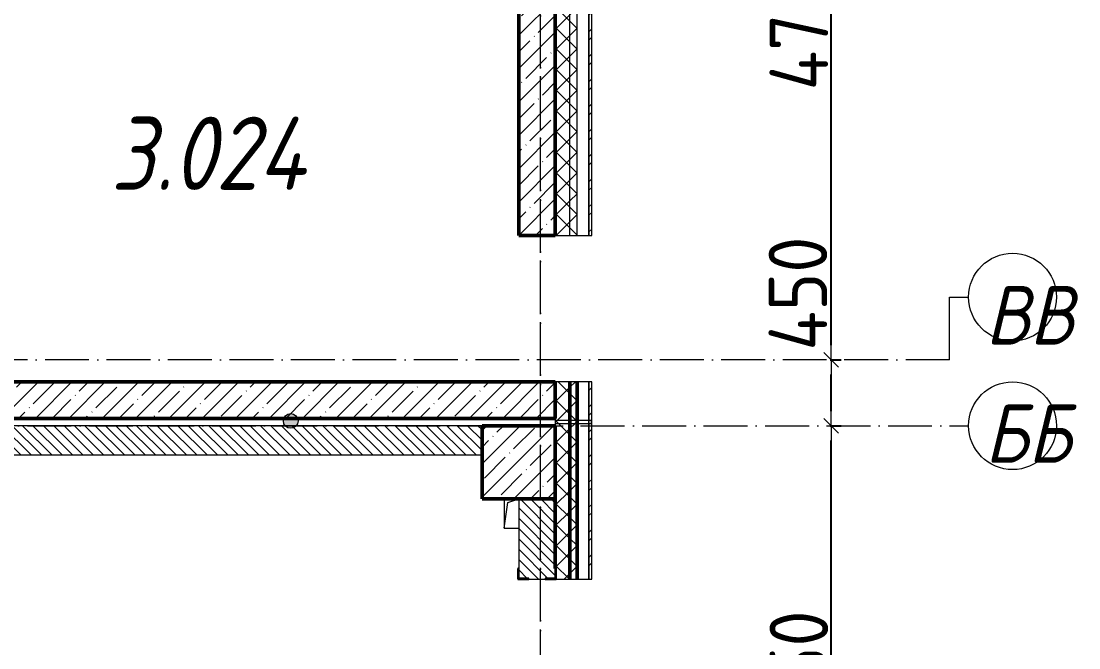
# Model space of a CAD drawing. Header units: millimetres. Extents: x -135211 to 49383, y -8033 to 228499.
# Drawn here: x -32342 to -25115, y 173195 to 177478 of the extents above; entities that cross this region are included whole.
import ezdxf

# ---------------------------------------------------------------- set-up
doc = ezdxf.new("R2010")
doc.units = ezdxf.units.MM
doc.linetypes.add('50_200_ШТРИХ_1Т_ш5_п1_п1_', pattern=[700, 500, -100, 0, -100])
for name, color, linetype, lineweight in [('A-____-____-DIMS', 7, 'Continuous', 9), ('A-GENM-____-MCUT', 7, 'Continuous', 25), ('A-GENM-____-OTLN', 7, 'Continuous', 9), ('A-GENM-____-OTLN-1', 7, 'Continuous', 25), ('A-WALL-____-MCUT', 7, 'Continuous', 13), ('A-WALL-____-MCUT-1', 7, 'Continuous', 9), ('A-WALL-____-MCUT-2', 7, 'Continuous', 50), ('A-WALL-____-MCUT-3', 7, 'Continuous', 9), ('A-WALL-____-OTLN', 7, 'Continuous', 9), ('A-WALL-____-PATT-1', 7, 'Continuous', 9), ('A-WALL-FNSH-MCUT-1', 7, 'Continuous', 9), ('G-____-____-TEXT', 7, 'Continuous', 9), ('S-COLS-____-MCUT', 7, 'Continuous', 50), ('S-COLS-____-OTLN', 7, 'Continuous', 9), ('S-GRID-____-IDEN', 7, 'Continuous', 9), ('S-GRID-____-OTLN', 7, 'Continuous', 9), ('S-GRID-____-OTLN-1', 7, '50_200_ШТРИХ_1Т_ш5_п1_п1_', 9), ('Марки помещений', 7, 'Continuous', 9)]:
    doc.layers.add(name, color=color, linetype=linetype, lineweight=lineweight)
doc.styles.add('ISOCPEUR_I', font='isocpeui.ttf', dxfattribs={"width": 0.9, "height": 2.5})
doc.styles.add('ISOCPEUR_I_2', font='isocpeui.ttf', dxfattribs={"width": 0.85, "height": 2.3})
doc.styles.add('ISOCPEUR_I_9', font='isocpeui.ttf', dxfattribs={"width": 0.9, "height": 250})
doc.styles.add('СПДС', font='isocpeur.ttf', dxfattribs={"width": 0.9})
doc.dimstyles.new('Размера А3', dxfattribs={"dimtxt": 200, "dimasz": 100, "dimexe": 70, "dimexo": 100, "dimgap": 20, "dimtad": 1, "dimdec": 0, "dimrnd": 10, "dimzin": 0, "dimdsep": 46, "dimtxsty": 'СПДС', "dimblk": 'ARROWHEAD_6', "dimcen": 1, "dimclrd": 256, "dimclre": 256, "dimclrt": 256, "dimazin": 0, "dimtfac": 1, "dimtdec": 0, "dimtmove": 2, "dimatfit": 3, "dimfxl": 1, "dimtolj": 1, "dimtzin": 0, "dimarcsym": 0})
pattern_1 = [(45, (-129942.25, 127932.03), (-70.71068, 70.71068), []), (135, (-129942.25, 127932.03), (-70.71068, -70.71068), [])]
pattern_2 = [(45, (-101000, -46531.04), (-114.04925, 114.04925), []), (45, (-100885.95, -46531.04), (-114.04925, 114.04925), [201.613, -40.323, 3.353, -36.97])]
pattern_3 = [(135, (-129942.255, 127932.027), (-35.35534, -35.35534), [])]
pattern_4 = [(45, (-129942.25, 127932.03), (-114.04925, 114.04925), []), (45, (-129828.2, 127932.03), (-114.04925, 114.04925), [201.612, -40.322, 3.353, -36.97])]
pattern_5 = [(45, (-129942.25, 127932.03), (-85.53659, 85.53659), []), (45, (-129885.23, 127932.03), (-85.53659, 85.53659), [])]

# ---------------------------------------------------------------- blocks, each defined once
blk = doc.blocks.new('BSC_Колонна _Прямоугольная - 500х500-V114-АР1_План отверстий 3 этажа в осях 1-64_Ю-ЯЯ')
at = {"layer": 'S-COLS-____-OTLN'}
h = blk.add_hatch(dxfattribs=at)
h.set_pattern_fill('FP_119', color=256, style=0, pattern_type=2)
h.set_pattern_definition(pattern_2)
h.paths.add_polyline_path([(-250, -250), (250, -250), (250, 250), (-250, 250), (-250, 198.3)], flags=0)
at = {"layer": 'S-COLS-____-MCUT'}
for p, q in [((250, 250), (-250, 250)), ((-250, 250), (-250, -250)), ((250, -250), (250, 250)), ((-250, -250), (250, -250))]:
    blk.add_line(p, q, dxfattribs=at)
blk = doc.blocks.new('Стены 13 - Стены 4-31812941-АР1_План отверстий 3 этажа в осях 1-64_Ю-ЯЯ')
at = {"layer": 'A-WALL-____-MCUT'}
for p, q in [((-1843.5, 41030.2), (-1843.5, 41010.2)), ((-1593.5, 41030.2), (-1843.5, 41030.2)), ((-1843.5, 41010.2), (-1593.5, 41010.2)), ((-1593.5, 41010.2), (-1593.5, 41030.2))]:
    blk.add_line(p, q, dxfattribs=at)
blk = doc.blocks.new('Ось сетки - Круг_Ø6_00__ISO-2_5_0_9K_-25732049-АР1_План отверстий 3 этажа в осях 1-64_Ю-ЯЯ')
at = {"layer": 'S-GRID-____-IDEN'}
blk.add_circle((0, 0), 3, dxfattribs=at)
blk = doc.blocks.new('BSC_Колонна _Прямоугольная - 500х500-V138-АР1_План отверстий 3 этажа в осях 1-64_А-ГГ')
at = {"layer": 'S-COLS-____-OTLN'}
h = blk.add_hatch(dxfattribs=at)
h.set_pattern_fill('FP_161', color=256, style=0, pattern_type=2)
h.set_pattern_definition(pattern_2)
h.paths.add_polyline_path([(-250, -250), (250, -250), (250, 250), (-250, 250), (-250, -215.4)], flags=0)
at = {"layer": 'S-COLS-____-MCUT'}
for p, q in [((250, 250), (-250, 250)), ((-250, 250), (-250, -250)), ((250, -250), (250, 250)), ((-250, -250), (250, -250))]:
    blk.add_line(p, q, dxfattribs=at)
blk = doc.blocks.new('Фахверк_СКБ_Уголок - 250_2700-27497298-АР1_План отверстий 3 этажа в осях 1-64_А-ГГ')
at = {"layer": 'A-GENM-____-MCUT'}
for p, q in [((200, 181), (125, 181)), ((125, 181), (125, 106)), ((131, 106), (131, 175)), ((131, 175), (200, 175)), ((200, 175), (200, 181)), ((125, 106), (131, 106)), ((131, -6), (125, -6)), ((125, -6), (125, -81)), ((131, -75), (131, -6)), ((125, -81), (200, -81)), ((200, -75), (131, -75)), ((200, -81), (200, -75))]:
    blk.add_line(p, q, dxfattribs=at)
blk = doc.blocks.new('AR_Отверстие прямоугольное _в плите_ - AR_Отверстие прямоугольное _в плите_-V178-АР1_План отверстий 3 этажа в осях 1-64_А-ГГ')
at = {"layer": 'A-GENM-____-OTLN'}
for p, q in [((-50, 100), (-50, -100)), ((-50, -100), (-25, 75)), ((-25, 75), (50, 100)), ((-50, -100), (50, -100))]:
    blk.add_line(p, q, dxfattribs=at)
blk = doc.blocks.new('Стены 13 - Стены 4-31812941-АР1_План отверстий 3 этажа в осях 1-64_А-ГГ')
at = {"layer": 'A-WALL-____-MCUT-3'}
for p, q in [((-1843.5, 41030.2), (-1843.5, 41010.2)), ((-1593.5, 41030.2), (-1843.5, 41030.2)), ((-1843.5, 41010.2), (-1593.5, 41010.2)), ((-1593.5, 41010.2), (-1593.5, 41030.2))]:
    blk.add_line(p, q, dxfattribs=at)
blk = doc.blocks.new('Ось сетки - Круг_Ø6_00__ISO-2_5_0_9K_-25732049-АР1_План отверстий 3 этажа в осях 1-64_А-ГГ')
at = {"layer": 'S-GRID-____-IDEN'}
blk.add_circle((0, 0), 3, dxfattribs=at)
blk = doc.blocks.new('ARROWHEAD_6')
at = {"color": 0, "linetype": 'Continuous'}
for p, q in [((0, 0), (-1, 0)), ((-0.5, -0.5), (0.5, 0.5))]:
    blk.add_line(p, q, dxfattribs=at)
blk = doc.blocks.new('*D926')
at = {"layer": 'A-____-____-DIMS', "lineweight": -2, "transparency": 16777216}
for p, q in [((-26814.1, 174713.1), (-26738, 174713.1)), ((-26808, 171263.1), (-26808, 174613.1)), ((-26814.1, 171163.1), (-26738, 171163.1))]:
    blk.add_line(p, q, dxfattribs=at)
at = {"layer": 'Defpoints', "color": 0, "transparency": 16777216}
for p in [(-26914.1, 174713.1), (-26808, 174713.1), (-26914.1, 171163.1)]:
    blk.add_point(p, dxfattribs=at)
at = {"layer": 'A-____-____-DIMS', "lineweight": -2, "transparency": 16777216, "xscale": 100, "yscale": 100, "zscale": 100}
for p, rotation in [((-26808, 174713.1), 90), ((-26808, 171163.1), 270)]:
    blk.add_blockref('ARROWHEAD_6', p, dxfattribs=dict(at, rotation=rotation))
at = {"layer": 'A-____-____-DIMS', "transparency": 16777216, "insert": (-27028, 172938.1), "char_height": 400, "attachment_point": 5, "rotation": 90, "style": 'СПДС'}
blk.add_mtext('\\A1;3550', dxfattribs=at)
blk = doc.blocks.new('*D927')
at = {"layer": 'A-____-____-DIMS', "lineweight": -2, "transparency": 16777216}
for p, q in [((-26814.1, 175163.1), (-26738, 175163.1)), ((-26808, 174813.1), (-26808, 175063.1)), ((-26814.1, 174713.1), (-26738, 174713.1))]:
    blk.add_line(p, q, dxfattribs=at)
at = {"layer": 'Defpoints', "color": 0, "transparency": 16777216}
for p in [(-26914.1, 175163.1), (-26808, 175163.1), (-26914.1, 174713.1)]:
    blk.add_point(p, dxfattribs=at)
at = {"layer": 'A-____-____-DIMS', "lineweight": -2, "transparency": 16777216, "xscale": 100, "yscale": 100, "zscale": 100}
for p, rotation in [((-26808, 175163.1), 90), ((-26808, 174713.1), 270)]:
    blk.add_blockref('ARROWHEAD_6', p, dxfattribs=dict(at, rotation=rotation))
at = {"layer": 'A-____-____-DIMS', "transparency": 16777216, "insert": (-27234.6, 175226.1), "char_height": 400, "attachment_point": 1, "rotation": 90, "line_spacing_factor": 1.149209, "style": 'СПДС'}
blk.add_mtext('\\A1;450', dxfattribs=at)
blk = doc.blocks.new('*D928')
at = {"layer": 'A-____-____-DIMS', "lineweight": -2, "transparency": 16777216}
for p, q in [((-26814.1, 179863.1), (-26738, 179863.1)), ((-26808, 175263.1), (-26808, 179763.1)), ((-26814.1, 175163.1), (-26738, 175163.1))]:
    blk.add_line(p, q, dxfattribs=at)
at = {"layer": 'Defpoints', "color": 0, "transparency": 16777216}
for p in [(-26914.1, 179863.1), (-26808, 179863.1), (-26914.1, 175163.1)]:
    blk.add_point(p, dxfattribs=at)
at = {"layer": 'A-____-____-DIMS', "lineweight": -2, "transparency": 16777216, "xscale": 100, "yscale": 100, "zscale": 100}
for p, rotation in [((-26808, 179863.1), 90), ((-26808, 175163.1), 270)]:
    blk.add_blockref('ARROWHEAD_6', p, dxfattribs=dict(at, rotation=rotation))
at = {"layer": 'A-____-____-DIMS', "transparency": 16777216, "insert": (-27028, 177513.1), "char_height": 400, "attachment_point": 5, "rotation": 90, "style": 'СПДС'}
blk.add_mtext('\\A1;4700', dxfattribs=at)
blk = doc.blocks.new('*D954')
at = {"layer": 'A-____-____-DIMS', "lineweight": -2, "transparency": 16777216}
for p, q in [((-26814.1, 174713.1), (-26738, 174713.1)), ((-26808, 171263.1), (-26808, 174613.1)), ((-26814.1, 171163.1), (-26738, 171163.1))]:
    blk.add_line(p, q, dxfattribs=at)
at = {"layer": 'Defpoints', "color": 0, "transparency": 16777216}
for p in [(-26914.1, 174713.1), (-26808, 174713.1), (-26914.1, 171163.1)]:
    blk.add_point(p, dxfattribs=at)
at = {"layer": 'A-____-____-DIMS', "lineweight": -2, "transparency": 16777216, "xscale": 100, "yscale": 100, "zscale": 100}
for p, rotation in [((-26808, 174713.1), 90), ((-26808, 171163.1), 270)]:
    blk.add_blockref('ARROWHEAD_6', p, dxfattribs=dict(at, rotation=rotation))
at = {"layer": 'A-____-____-DIMS', "transparency": 16777216, "insert": (-27028, 172938.1), "char_height": 400, "attachment_point": 5, "rotation": 90, "style": 'СПДС'}
blk.add_mtext('\\A1;3550', dxfattribs=at)
blk = doc.blocks.new('*D955')
at = {"layer": 'A-____-____-DIMS', "lineweight": -2, "transparency": 16777216}
for p, q in [((-26814.1, 175163.1), (-26738, 175163.1)), ((-26808, 174813.1), (-26808, 175063.1)), ((-26814.1, 174713.1), (-26738, 174713.1))]:
    blk.add_line(p, q, dxfattribs=at)
at = {"layer": 'Defpoints', "color": 0, "transparency": 16777216}
for p in [(-26914.1, 175163.1), (-26808, 175163.1), (-26914.1, 174713.1)]:
    blk.add_point(p, dxfattribs=at)
at = {"layer": 'A-____-____-DIMS', "lineweight": -2, "transparency": 16777216, "xscale": 100, "yscale": 100, "zscale": 100}
for p, rotation in [((-26808, 175163.1), 90), ((-26808, 174713.1), 270)]:
    blk.add_blockref('ARROWHEAD_6', p, dxfattribs=dict(at, rotation=rotation))
at = {"layer": 'A-____-____-DIMS', "transparency": 16777216, "insert": (-27234.6, 175226.1), "char_height": 400, "attachment_point": 1, "rotation": 90, "line_spacing_factor": 1.149209, "style": 'СПДС'}
blk.add_mtext('\\A1;450', dxfattribs=at)

msp = doc.modelspace()

# ---------------------------------------------------------------- hatches: boundary and pattern name
at = {"layer": 'A-WALL-____-PATT-1'}
h = msp.add_hatch(dxfattribs=at)
h.set_pattern_fill('FP_4', color=256, style=0, pattern_type=2)
h.set_pattern_definition(pattern_1)
h.paths.add_polyline_path([(-28692.3, 174728.1), (-28592.3, 174728.1), (-28592.3, 175013.1), (-28692.3, 175013.1)], flags=0)
h.paths.add_polyline_path([(-28592.3, 176013.1), (-28592.3, 183713.1), (-28686.3, 183713.1), (-28686.3, 183638.1), (-28692.3, 183638.1), (-28692.3, 176013.1)], flags=0)
h.paths.add_polyline_path([(-28686.3, 197413.1), (-28592.3, 197413.1), (-28592.3, 198663.1), (-28686.3, 198663.1), (-28686.3, 198588.1), (-28692.3, 198588.1), (-28692.3, 197488.1), (-28686.3, 197488.1), (-28686.3, 197419.1)], flags=0)
h.paths.add_polyline_path([(-28592.3, 200463.1), (-28592.3, 201663.1), (-28692.3, 201663.1), (-28692.3, 200538.1), (-28686.3, 200538.1), (-28686.3, 200463.1)], flags=0)
h.paths.add_polyline_path([(-28592.3, 203463.1), (-28592.3, 204663.1), (-28686.3, 204663.1), (-28686.3, 204588.1), (-28692.3, 204588.1), (-28692.3, 203538.1), (-28686.3, 203538.1), (-28686.3, 203463.1)], flags=0)
h.paths.add_polyline_path([(-28592.3, 206463.1), (-28592.3, 207663.1), (-28686.3, 207663.1), (-28686.3, 207588.1), (-28692.3, 207588.1), (-28692.3, 206538.1), (-28686.3, 206538.1), (-28686.3, 206463.1)], flags=0)
h.paths.add_polyline_path([(-28592.3, 209463.1), (-28592.3, 213613.1), (-28692.3, 213613.1), (-28692.3, 209463.1)], flags=0)
h = msp.add_hatch(dxfattribs=at)
h.set_pattern_fill('FP_4', color=256, style=0, pattern_type=2)
h.set_pattern_definition(pattern_1)
h.paths.add_polyline_path([(-28542.3, 174728.1), (-28542.3, 175013.1), (-28592.3, 175013.1), (-28592.3, 174728.1)], flags=0)
h.paths.add_polyline_path([(-28542.3, 176013.1), (-28542.3, 183713.1), (-28592.3, 183713.1), (-28592.3, 176013.1)], flags=0)
h.paths.add_polyline_path([(-28542.3, 197413.1), (-28542.3, 198663.1), (-28592.3, 198663.1), (-28592.3, 197413.1)], flags=0)
h.paths.add_polyline_path([(-28542.3, 200463.1), (-28542.3, 201663.1), (-28592.3, 201663.1), (-28592.3, 200463.1)], flags=0)
h.paths.add_polyline_path([(-28592.3, 203463.1), (-28542.3, 203463.1), (-28542.3, 204663.1), (-28592.3, 204663.1), (-28592.3, 204529.3)], flags=0)
h.paths.add_polyline_path([(-28542.3, 206463.1), (-28542.3, 207663.1), (-28592.3, 207663.1), (-28592.3, 206463.1)], flags=0)
h.paths.add_polyline_path([(-28592.3, 209463.1), (-28542.3, 209463.1), (-28542.3, 213613.1), (-28592.3, 213613.1)], flags=0)
h = msp.add_hatch(dxfattribs=at)
h.set_pattern_fill('FP_6', color=256, style=0, pattern_type=2)
h.set_pattern_definition(pattern_5)
h.paths.add_polyline_path([(-28442.3, 174748.1), (-28442.3, 175013.1), (-28462.3, 175013.1), (-28462.3, 174748.1)], flags=0)
h.paths.add_polyline_path([(-28462.3, 176013.1), (-28442.3, 176013.1), (-28442.3, 183713.1), (-28462.3, 183713.1), (-28462.3, 178697.5)], flags=0)
h = msp.add_hatch(dxfattribs=at)
h.set_pattern_fill('FP_12', color=256, style=0, pattern_type=2)
h.set_pattern_definition(pattern_4)
h.paths.add_polyline_path([(-28692.3, 176013.1), (-28692.3, 183113.1), (-28942.3, 183113.1), (-28942.3, 176013.1)], flags=0)
h = msp.add_hatch(dxfattribs=at)
h.set_pattern_fill('FP_12', color=256, style=0, pattern_type=2)
h.set_pattern_definition(pattern_4)
h.paths.add_polyline_path([(-28692.3, 174763.1), (-28692.3, 175013.1), (-33092.3, 175013.1), (-33092.3, 174763.1), (-29210.8, 174763.1)], flags=0)
h = msp.add_hatch(dxfattribs=at)
h.set_pattern_fill('FP_38', color=256, style=0, pattern_type=2)
h.set_pattern_definition(pattern_4)
h.paths.add_polyline_path([(-28692.3, 174763.1), (-28692.3, 175013.1), (-33092.3, 175013.1), (-33092.3, 174763.1), (-29210.5, 174763.1)], flags=0)
h = msp.add_hatch(dxfattribs=at)
h.set_pattern_fill('FP_1', color=256, style=0, pattern_type=2)
h.set_pattern_definition(pattern_1)
h.paths.add_polyline_path([(-28592.3, 174728.1), (-28592.3, 175013.1), (-28692.3, 175013.1), (-28692.3, 174728.1)], flags=0)
h = msp.add_hatch(dxfattribs=at)
h.set_pattern_fill('FP_1', color=256, style=0, pattern_type=2)
h.set_pattern_definition(pattern_1)
h.paths.add_polyline_path([(-28542.3, 174728.1), (-28542.3, 175013.1), (-28592.3, 175013.1), (-28592.3, 174728.1)], flags=0)
h = msp.add_hatch(dxfattribs=at)
h.set_pattern_fill('FP_3', color=256, style=0, pattern_type=2)
h.set_pattern_definition(pattern_5)
h.paths.add_polyline_path([(-28442.3, 174748.1), (-28442.3, 175013.1), (-28462.3, 175013.1), (-28462.3, 174748.1)], flags=0)
h = msp.add_hatch(dxfattribs=at)
h.set_pattern_fill('FP_9', color=256, style=0, pattern_type=2)
h.set_pattern_definition(pattern_3)
h.paths.add_polyline_path([(-29192.3, 174513.1), (-29192.3, 174713.1), (-32692.3, 174713.1), (-32692.3, 174644.1), (-32698.3, 174644.1), (-32698.3, 174713.1), (-36192.3, 174713.1), (-36192.3, 174513.1), (-32698.3, 174513.1), (-32698.3, 174582.1), (-32692.3, 174582.1), (-32692.3, 174513.1), (-29210.8, 174513.1)], flags=0)
h = msp.add_hatch(dxfattribs=at)
h.set_pattern_fill('FP_6', color=256, style=0, pattern_type=2)
h.set_pattern_definition(pattern_3)
h.paths.add_polyline_path([(-29192.3, 174513.1), (-29192.3, 174713.1), (-32692.3, 174713.1), (-32692.3, 174644.1), (-32698.3, 174644.1), (-32698.3, 174713.1), (-36192.3, 174713.1), (-36192.3, 174513.1), (-32698.3, 174513.1), (-32698.3, 174582.1), (-32692.3, 174582.1), (-32692.3, 174513.1), (-29210.5, 174513.1)], flags=0)
h = msp.add_hatch(dxfattribs=at)
h.set_pattern_fill('FP_4', color=256, style=0, pattern_type=2)
h.set_pattern_definition(pattern_1)
h.paths.add_polyline_path([(-28686.3, 173663.1), (-28592.3, 173663.1), (-28592.3, 174728.1), (-28692.3, 174728.1), (-28692.3, 173738.1), (-28686.3, 173738.1), (-28686.3, 173669.1)], flags=0)
h = msp.add_hatch(dxfattribs=at)
h.set_pattern_fill('FP_1', color=256, style=0, pattern_type=2)
h.set_pattern_definition(pattern_1)
h.paths.add_polyline_path([(-28592.3, 125913.1), (-28592.3, 126863.1), (-28686.3, 126863.1), (-28686.3, 126788.1), (-28692.3, 126788.1), (-28692.3, 125913.1)], flags=0)
h.paths.add_polyline_path([(-28686.3, 128663.1), (-28592.3, 128663.1), (-28592.3, 129863.1), (-28686.3, 129863.1), (-28686.3, 129788.1), (-28692.3, 129788.1), (-28692.3, 128738.1), (-28686.3, 128738.1), (-28686.3, 128666.1)], flags=0)
h.paths.add_polyline_path([(-28592.3, 131663.1), (-28592.3, 132863.1), (-28686.3, 132863.1), (-28686.3, 132788.1), (-28692.3, 132788.1), (-28692.3, 131738.1), (-28686.3, 131738.1), (-28686.3, 131663.1)], flags=0)
h.paths.add_polyline_path([(-28592.3, 134663.1), (-28592.3, 135863.1), (-28686.3, 135863.1), (-28686.3, 135788.1), (-28692.3, 135788.1), (-28692.3, 134738.1), (-28686.3, 134738.1), (-28686.3, 134663.1)], flags=0)
h.paths.add_polyline_path([(-28686.3, 137663.1), (-28592.3, 137663.1), (-28592.3, 138863.1), (-28686.3, 138863.1), (-28686.3, 138788.1), (-28692.3, 138788.1), (-28692.3, 137738.1), (-28686.3, 137738.1), (-28686.3, 137669.1)], flags=0)
h.paths.add_polyline_path([(-28686.3, 143663.1), (-28592.3, 143663.1), (-28592.3, 144863.1), (-28686.3, 144863.1), (-28686.3, 144788.1), (-28692.3, 144788.1), (-28692.3, 143738.1), (-28686.3, 143738.1), (-28686.3, 143669.1)], flags=0)
h.paths.add_polyline_path([(-28686.3, 146663.1), (-28592.3, 146663.1), (-28592.3, 147863.1), (-28686.3, 147863.1), (-28686.3, 147788.1), (-28692.3, 147788.1), (-28692.3, 146738.1), (-28686.3, 146738.1), (-28686.3, 146669.1)], flags=0)
h.paths.add_polyline_path([(-28592.3, 149663.1), (-28592.3, 150863.1), (-28686.3, 150863.1), (-28686.3, 150788.1), (-28692.3, 150788.1), (-28692.3, 149738.1), (-28686.3, 149738.1), (-28686.3, 149663.1)], flags=0)
h.paths.add_polyline_path([(-28686.3, 152663.1), (-28592.3, 152663.1), (-28592.3, 153863.1), (-28686.3, 153863.1), (-28686.3, 153788.1), (-28692.3, 153788.1), (-28692.3, 152738.1), (-28686.3, 152738.1), (-28686.3, 152669.1)], flags=0)
h.paths.add_polyline_path([(-28592.3, 155663.1), (-28592.3, 156863.1), (-28686.3, 156863.1), (-28686.3, 156788.1), (-28692.3, 156788.1), (-28692.3, 155738.1), (-28686.3, 155738.1), (-28686.3, 155663.1)], flags=0)
h.paths.add_polyline_path([(-28592.3, 161663.1), (-28592.3, 162863.1), (-28686.3, 162863.1), (-28686.3, 162788.1), (-28692.3, 162788.1), (-28692.3, 161738.1), (-28686.3, 161738.1), (-28686.3, 161663.1)], flags=0)
h.paths.add_polyline_path([(-28686.3, 164663.1), (-28592.3, 164663.1), (-28592.3, 165863.1), (-28686.3, 165863.1), (-28686.3, 165788.1), (-28692.3, 165788.1), (-28692.3, 164738.1), (-28686.3, 164738.1), (-28686.3, 164669.1)], flags=0)
h.paths.add_polyline_path([(-28592.3, 167663.1), (-28592.3, 168863.1), (-28686.3, 168863.1), (-28686.3, 168788.1), (-28692.3, 168788.1), (-28692.3, 167738.1), (-28686.3, 167738.1), (-28686.3, 167663.1)], flags=0)
h.paths.add_polyline_path([(-28592.3, 173663.1), (-28592.3, 174728.1), (-28692.3, 174728.1), (-28692.3, 173738.1), (-28686.3, 173738.1), (-28686.3, 173663.1)], flags=0)
h = msp.add_hatch(dxfattribs=at)
h.set_pattern_fill('FP_4', color=256, style=0, pattern_type=2)
h.set_pattern_definition(pattern_1)
h.paths.add_polyline_path([(-28542.3, 173663.1), (-28542.3, 174728.1), (-28592.3, 174728.1), (-28592.3, 173663.1)], flags=0)
h = msp.add_hatch(dxfattribs=at)
h.set_pattern_fill('FP_1', color=256, style=0, pattern_type=2)
h.set_pattern_definition(pattern_1)
h.paths.add_polyline_path([(-28592.3, 125863.1), (-28542.3, 125863.1), (-28542.3, 126863.1), (-28592.3, 126863.1), (-28592.3, 125913.1)], flags=0)
h.paths.add_polyline_path([(-28592.3, 128663.1), (-28542.3, 128663.1), (-28542.3, 129863.1), (-28592.3, 129863.1), (-28592.3, 128666.1)], flags=0)
h.paths.add_polyline_path([(-28542.3, 131663.1), (-28542.3, 132863.1), (-28592.3, 132863.1), (-28592.3, 131663.1)], flags=0)
h.paths.add_polyline_path([(-28542.3, 134663.1), (-28542.3, 135863.1), (-28592.3, 135863.1), (-28592.3, 134663.1)], flags=0)
h.paths.add_polyline_path([(-28592.3, 137663.1), (-28542.3, 137663.1), (-28542.3, 138863.1), (-28592.3, 138863.1), (-28592.3, 138126.4)], flags=0)
h.paths.add_polyline_path([(-28592.3, 143663.1), (-28542.3, 143663.1), (-28542.3, 144863.1), (-28592.3, 144863.1), (-28592.3, 144146.6)], flags=0)
h.paths.add_polyline_path([(-28542.3, 146663.1), (-28542.3, 147863.1), (-28592.3, 147863.1), (-28592.3, 146663.1)], flags=0)
h.paths.add_polyline_path([(-28542.3, 149663.1), (-28542.3, 150863.1), (-28592.3, 150863.1), (-28592.3, 149663.1)], flags=0)
h.paths.add_polyline_path([(-28592.3, 152663.1), (-28542.3, 152663.1), (-28542.3, 153863.1), (-28592.3, 153863.1), (-28592.3, 152746.9)], flags=0)
h.paths.add_polyline_path([(-28592.3, 155663.1), (-28542.3, 155663.1), (-28542.3, 156863.1), (-28592.3, 156863.1), (-28592.3, 156187.1)], flags=0)
h.paths.add_polyline_path([(-28592.3, 161663.1), (-28542.3, 161663.1), (-28542.3, 162863.1), (-28592.3, 162863.1), (-28592.3, 162207.3)], flags=0)
h.paths.add_polyline_path([(-28542.3, 164663.1), (-28542.3, 165863.1), (-28592.3, 165863.1), (-28592.3, 164663.1)], flags=0)
h.paths.add_polyline_path([(-28592.3, 167663.1), (-28542.3, 167663.1), (-28542.3, 168863.1), (-28592.3, 168863.1), (-28592.3, 168227.5)], flags=0)
h.paths.add_polyline_path([(-28592.3, 173663.1), (-28542.3, 173663.1), (-28542.3, 174728.1), (-28592.3, 174728.1), (-28592.3, 174247.7)], flags=0)
h = msp.add_hatch(dxfattribs=at)
h.set_pattern_fill('FP_6', color=256, style=0, pattern_type=2)
h.set_pattern_definition(pattern_5)
h.paths.add_polyline_path([(-28442.3, 173663.1), (-28442.3, 174728.1), (-28462.3, 174728.1), (-28462.3, 173663.1)], flags=0)
h = msp.add_hatch(dxfattribs=at)
h.set_pattern_fill('FP_3', color=256, style=0, pattern_type=2)
h.set_pattern_definition(pattern_5)
h.paths.add_polyline_path([(-28462.3, 125763.1), (-28442.3, 125763.1), (-28442.3, 126863.1), (-28462.3, 126863.1), (-28462.3, 125783.1)], flags=0)
h.paths.add_polyline_path([(-28442.3, 128663.1), (-28442.3, 129863.1), (-28462.3, 129863.1), (-28462.3, 128663.1)], flags=0)
h.paths.add_polyline_path([(-28462.3, 131663.1), (-28442.3, 131663.1), (-28442.3, 132863.1), (-28462.3, 132863.1), (-28462.3, 132106.2)], flags=0)
h.paths.add_polyline_path([(-28462.3, 134663.1), (-28442.3, 134663.1), (-28442.3, 135863.1), (-28462.3, 135863.1), (-28462.3, 134686.3)], flags=0)
h.paths.add_polyline_path([(-28442.3, 137663.1), (-28442.3, 138863.1), (-28462.3, 138863.1), (-28462.3, 137663.1)], flags=0)
h.paths.add_polyline_path([(-28442.3, 143663.1), (-28442.3, 144863.1), (-28462.3, 144863.1), (-28462.3, 143663.1)], flags=0)
h.paths.add_polyline_path([(-28442.3, 146663.1), (-28442.3, 147863.1), (-28462.3, 147863.1), (-28462.3, 146663.1)], flags=0)
h.paths.add_polyline_path([(-28442.3, 149663.1), (-28442.3, 150863.1), (-28462.3, 150863.1), (-28462.3, 149663.1)], flags=0)
h.paths.add_polyline_path([(-28462.3, 152663.1), (-28442.3, 152663.1), (-28442.3, 153863.1), (-28462.3, 153863.1), (-28462.3, 152746.9)], flags=0)
h.paths.add_polyline_path([(-28442.3, 155663.1), (-28442.3, 156863.1), (-28462.3, 156863.1), (-28462.3, 155663.1)], flags=0)
h.paths.add_polyline_path([(-28442.3, 161663.1), (-28442.3, 162863.1), (-28462.3, 162863.1), (-28462.3, 161663.1)], flags=0)
h.paths.add_polyline_path([(-28462.3, 164663.1), (-28442.3, 164663.1), (-28442.3, 165863.1), (-28462.3, 165863.1), (-28462.3, 164787.4)], flags=0)
h.paths.add_polyline_path([(-28442.3, 167663.1), (-28442.3, 168863.1), (-28462.3, 168863.1), (-28462.3, 167663.1)], flags=0)
h.paths.add_polyline_path([(-28442.3, 173663.1), (-28442.3, 174728.1), (-28462.3, 174728.1), (-28462.3, 173663.1)], flags=0)
h = msp.add_hatch(dxfattribs=at)
h.set_pattern_fill('FP_6', color=256, style=0, pattern_type=2)
h.set_pattern_definition(pattern_3)
h.paths.add_polyline_path([(-28873.3, 173663.1), (-28761.3, 173663.1), (-28761.3, 173669.1), (-28692.3, 173669.1), (-28692.3, 174213.1), (-28942.3, 174213.1), (-28942.3, 173669.1), (-28873.3, 173669.1)], flags=0)
at = {"layer": 'G-____-____-TEXT'}
h = msp.add_hatch(color=256, dxfattribs=at)
edge = h.paths.add_edge_path(flags=0)
edge.add_arc((-30500.2, 174745.4), 50, 0, 360)
h = msp.add_hatch(color=256, dxfattribs=at)
edge = h.paths.add_edge_path(flags=0)
edge.add_arc((-30500.2, 174745.4), 50, 0, 360)

# ---------------------------------------------------------------- linework, layer by layer
at = {"layer": 'A-WALL-____-MCUT'}
for p, q in [((-28462.3, 176013.1), (-28462.3, 183713.1)), ((-28692.3, 176013.1), (-28462.3, 176013.1)), ((-28692.3, 175013.1), (-28692.3, 174713.1)), ((-28462.3, 175013.1), (-28692.3, 175013.1)), ((-28462.3, 173663.1), (-28462.3, 175013.1)), ((-29192.3, 174713.1), (-32692.3, 174713.1)), ((-32692.3, 174513.1), (-29192.3, 174513.1))]:
    msp.add_line(p, q, dxfattribs=at)
at = {"layer": 'A-WALL-____-MCUT-1'}
for p, q in [((-28592.3, 176013.1), (-28592.3, 183713.1)), ((-28542.3, 176013.1), (-28542.3, 183713.1)), ((-28692.3, 175013.1), (-32842.3, 175013.1)), ((-28692.3, 174763.1), (-28692.3, 175013.1)), ((-28592.3, 173663.1), (-28592.3, 175013.1)), ((-28542.3, 173663.1), (-28542.3, 175013.1)), ((-33092.3, 174763.1), (-28692.3, 174763.1))]:
    msp.add_line(p, q, dxfattribs=at)
at = {"layer": 'A-WALL-____-MCUT-2'}
for p, q in [((-28942.3, 183113.1), (-28942.3, 176013.1)), ((-28692.3, 183113.1), (-28692.3, 176013.1)), ((-28942.3, 176013.1), (-28692.3, 176013.1)), ((-28692.3, 175013.1), (-32842.3, 175013.1)), ((-28692.3, 174763.1), (-28692.3, 175013.1)), ((-28592.3, 173663.1), (-28592.3, 175013.1)), ((-28542.3, 173663.1), (-28542.3, 175013.1)), ((-33092.3, 174763.1), (-28692.3, 174763.1)), ((-28692.3, 173738.1), (-28692.3, 174213.1))]:
    msp.add_line(p, q, dxfattribs=at)
at = {"layer": 'A-WALL-____-MCUT-3'}
for p, q in [((-28692.3, 175013.1), (-28692.3, 174713.1)), ((-28462.3, 173663.1), (-28462.3, 175013.1)), ((-29192.3, 174713.1), (-32692.3, 174713.1)), ((-32692.3, 174513.1), (-29192.3, 174513.1)), ((-28942.3, 174213.1), (-28942.3, 173738.1)), ((-28873.3, 173663.1), (-28761.3, 173663.1)), ((-28686.3, 173663.1), (-28462.3, 173663.1))]:
    msp.add_line(p, q, dxfattribs=at)
at = {"layer": 'A-WALL-FNSH-MCUT-1'}
for p, q in [((-28462.3, 183713.1), (-28462.3, 176013.1)), ((-28442.3, 176013.1), (-28442.3, 183713.1)), ((-28462.3, 176013.1), (-28442.3, 176013.1)), ((-28442.3, 175013.1), (-28462.3, 175013.1)), ((-28462.3, 175013.1), (-28462.3, 174748.1)), ((-28462.3, 175013.1), (-28462.3, 174748.1)), ((-28442.3, 174748.1), (-28442.3, 175013.1)), ((-28442.3, 174748.1), (-28442.3, 175013.1)), ((-28462.3, 174748.1), (-28442.3, 174748.1)), ((-28462.3, 174748.1), (-28442.3, 174748.1)), ((-28442.3, 174728.1), (-28462.3, 174728.1)), ((-28462.3, 174728.1), (-28462.3, 173663.1)), ((-28442.3, 174728.1), (-28462.3, 174728.1)), ((-28462.3, 174728.1), (-28462.3, 173663.1)), ((-28442.3, 173663.1), (-28442.3, 174728.1)), ((-28442.3, 173663.1), (-28442.3, 174728.1)), ((-28462.3, 173663.1), (-28442.3, 173663.1))]:
    msp.add_line(p, q, dxfattribs=at)
at = {"layer": 'G-____-____-TEXT'}
msp.add_circle((-30500.2, 174745.4), 50, dxfattribs=at)
msp.add_circle((-30500.2, 174745.4), 50, dxfattribs=at)
at = {"layer": 'S-GRID-____-OTLN'}
for p, q in [((-25997.9, 175591.7), (-25867.8, 175591.7)), ((-25997.9, 175163.1), (-25997.9, 175591.7)), ((-25997.9, 175591.7), (-25867.8, 175591.7)), ((-25997.9, 175163.1), (-25997.9, 175591.7))]:
    msp.add_line(p, q, dxfattribs=at)
at = {"layer": 'S-GRID-____-OTLN-1', "color": 251, "ltscale": 0.6, "true_color": 0x636466}
for p, q in [((-28792.3, 167913.1), (-28792.3, 218824.9)), ((-28792.3, 123449.4), (-28792.3, 177813)), ((-25997.9, 175163.1), (-36921, 175163.1)), ((-25997.9, 175163.1), (-36921, 175163.1)), ((-36921, 174713.1), (-25867.8, 174713.1)), ((-36921, 174713.1), (-25867.8, 174713.1))]:
    msp.add_line(p, q, dxfattribs=at)

# ---------------------------------------------------------------- block references
at = {"layer": 'A-GENM-____-OTLN'}
msp.add_blockref('AR_Отверстие прямоугольное _в плите_ - AR_Отверстие прямоугольное _в плите_-V178-АР1_План отверстий 3 этажа в осях 1-64_А-ГГ', (-28992.3, 174113.1), dxfattribs=at)
at = {"layer": 'A-GENM-____-OTLN-1', "rotation": 89.9999999999999}
msp.add_blockref('Фахверк_СКБ_Уголок - 250_2700-27497298-АР1_План отверстий 3 этажа в осях 1-64_А-ГГ', (-28767.3, 173538.1), dxfattribs=at)
at = {"layer": 'A-WALL-____-OTLN'}
for name in ['Стены 13 - Стены 4-31812941-АР1_План отверстий 3 этажа в осях 1-64_Ю-ЯЯ', 'Стены 13 - Стены 4-31812941-АР1_План отверстий 3 этажа в осях 1-64_А-ГГ']:
    msp.add_blockref(name, (-26848.7, 133717.8), dxfattribs=at)
at = {"layer": 'S-COLS-____-OTLN'}
for name in ['BSC_Колонна _Прямоугольная - 500х500-V114-АР1_План отверстий 3 этажа в осях 1-64_Ю-ЯЯ', 'BSC_Колонна _Прямоугольная - 500х500-V138-АР1_План отверстий 3 этажа в осях 1-64_А-ГГ']:
    msp.add_blockref(name, (-28942.3, 174463.1), dxfattribs=at)
at = {"layer": 'S-GRID-____-IDEN', "xscale": 99.99999999999993, "yscale": 99.99999999999993, "zscale": 99.99999999999993}
for name, p, rotation in [('Ось сетки - Круг_Ø6_00__ISO-2_5_0_9K_-25732049-АР1_План отверстий 3 этажа в осях 1-64_Ю-ЯЯ', (-25567.8, 175591.7), 89.99999999999982), ('Ось сетки - Круг_Ø6_00__ISO-2_5_0_9K_-25732049-АР1_План отверстий 3 этажа в осях 1-64_А-ГГ', (-25567.8, 175591.7), 89.99999999999982), ('Ось сетки - Круг_Ø6_00__ISO-2_5_0_9K_-25732049-АР1_План отверстий 3 этажа в осях 1-64_Ю-ЯЯ', (-25567.8, 174713.1), 269.9999999999995), ('Ось сетки - Круг_Ø6_00__ISO-2_5_0_9K_-25732049-АР1_План отверстий 3 этажа в осях 1-64_А-ГГ', (-25567.8, 174713.1), 269.9999999999995)]:
    msp.add_blockref(name, p, dxfattribs=dict(at, rotation=rotation))

# ---------------------------------------------------------------- texts
at = {"layer": 'S-GRID-____-IDEN', "char_height": 400, "width": 447.342, "attachment_point": 1}
for s, insert, style in [('ВВ', (-25752.9, 175667.8), 'ISOCPEUR_I_9'), ('ВВ', (-25752.9, 175667.8), 'ISOCPEUR_I'), ('ББ', (-25758.1, 174859.7), 'ISOCPEUR_I_9'), ('ББ', (-25758.1, 174859.7), 'ISOCPEUR_I')]:
    msp.add_mtext(s, dxfattribs=dict(at, insert=insert, style=style))
at = {"layer": 'Марки помещений', "insert": (-31729.6, 176824.9), "char_height": 500, "width": 817.721, "attachment_point": 1, "style": 'ISOCPEUR_I_2'}
msp.add_mtext('3.024', dxfattribs=at)

# ---------------------------------------------------------------- dimensions: what is measured, and where the dimension line sits
at = {"layer": 'A-____-____-DIMS'}
for base, p1, p2, picture, middle in [((-26808, 179863.1), (-26914.1, 175163.1), (-26914.1, 179863.1), '*D928', (-27028, 177513.1)), ((-26808, 174713.1), (-26914.1, 171163.1), (-26914.1, 174713.1), '*D926', (-27028, 172938.1)), ((-26808, 174713.1), (-26914.1, 171163.1), (-26914.1, 174713.1), '*D954', (-27028, 172938.1))]:
    dim = msp.add_linear_dim(base=base, p1=p1, p2=p2, angle=90, dimstyle='Размера А3', override={"dimtxt": 400}, dxfattribs=at)
    dim.commit()
    dim.dimension.update_dxf_attribs({"geometry": picture, "text_midpoint": middle})
for picture in ['*D927', '*D955']:
    dim = msp.add_linear_dim(base=(-26808, 175163.1), p1=(-26914.1, 174713.1), p2=(-26914.1, 175163.1), angle=90, dimstyle='Размера А3', override={"dimtxt": 400}, dxfattribs=at)
    dim.commit()
    dim.dimension.update_dxf_attribs({"geometry": picture, "text_midpoint": (-26968, 175586.1), "dimtype": 160, "text_rotation": 90})

doc.saveas('drawing.dxf')
